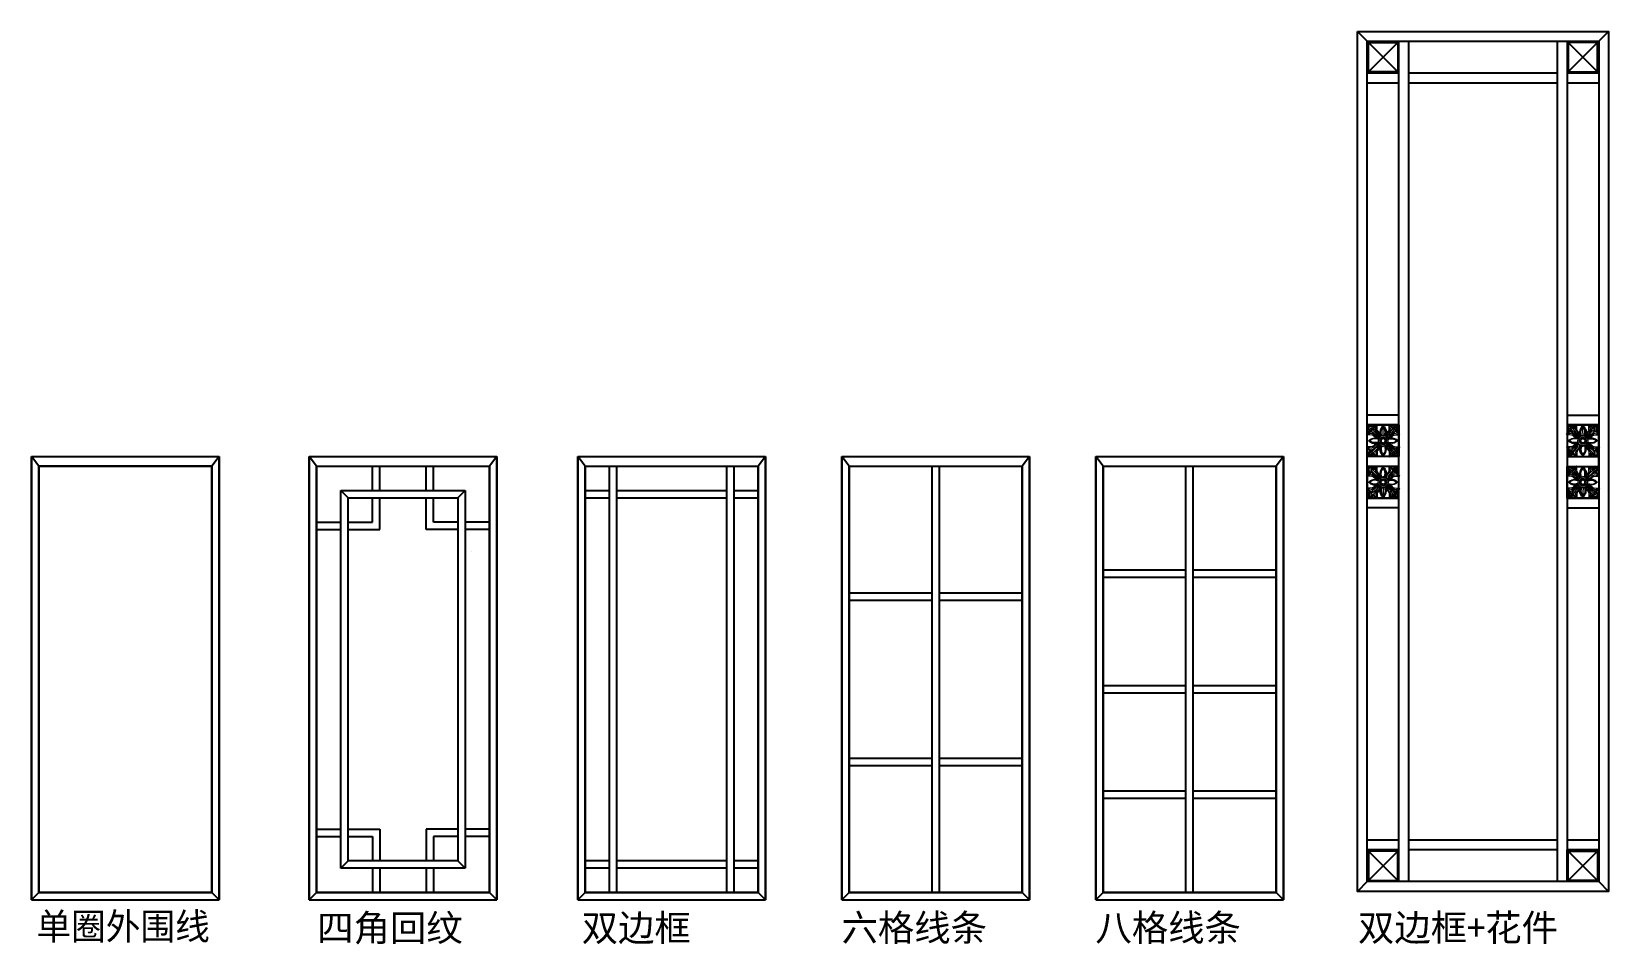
# Model space of a CAD drawing. Header units: millimetres. Extents: x 5239 to 8475, y -8923 to -7049.
import ezdxf

# ---------------------------------------------------------------- set-up
doc = ezdxf.new("R2010")
doc.units = ezdxf.units.MM
doc.header["$MEASUREMENT"] = 0
for name, color, linetype in [('A-DOOR-FRAME', 4, 'Continuous'), ('A-DOOR-PANEL', 2, 'Continuous'), ('A-DOOR-TRIM', 1, 'Continuous')]:
    doc.layers.add(name, color=color, linetype=linetype)
doc.styles.add('宋体', font='')
doc.styles.get('宋体').set_extended_font_data('SimSun')

# ---------------------------------------------------------------- blocks, each defined once
blk = doc.blocks.new('HJ01')
at = {"lineweight": 5}
for p, q in [((-14.6, 32.4), (-16.4, 30.9)), ((-12.9, 33), (-14.6, 32.4)), ((-12.6, 32.8), (-12.9, 33)), ((-12.5, 31.3), (-12.6, 32.8)), ((12.5, 31.3), (12.6, 32.8)), ((12.6, 32.8), (12.9, 33)), ((12.9, 33), (14.6, 32.4)), ((14.6, 32.4), (16.4, 30.9)), ((-34, 13.1), (-33.2, 14.5)), ((-33.2, 12.7), (-34, 13.1)), ((-33.2, 14.5), (-31, 17.2)), ((-32.2, 12.5), (-33.2, 12.7)), ((-32.2, 13.2), (-31, 15.1)), ((-30.9, 13.3), (-32.2, 13.2)), ((-27.5, 12.5), (-32.2, 12.5)), ((-31, 17.2), (-29.2, 18.7)), ((-31, 15.1), (-29.1, 16.2)), ((-28.4, 14.1), (-30.9, 13.3)), ((-30.2, 24.6), (-30, 28.7)), ((-29.4, 21.2), (-30.2, 24.6)), ((-30, 28.7), (-29.8, 29.7)), ((-29.5, 30), (-29.8, 29.7)), ((-28, 30.2), (-29.5, 30)), ((-28.4, 19.5), (-29.4, 21.2)), ((-29.2, 18.7), (-28.4, 19.5)), ((-29.1, 16.2), (-27.3, 17.4)), ((-28.9, 26.8), (-28.9, 28.9)), ((-26.9, 28.9), (-28.9, 28.9)), ((-28.5, 24.4), (-28.9, 26.8)), ((-27.9, 22.3), (-28.5, 24.4)), ((-28.5, 19.4), (-25.5, 18.7)), ((-24.5, 15.2), (-28.4, 14.1)), ((-25.5, 30.2), (-28, 30.2)), ((-26.9, 20.8), (-27.9, 22.3)), ((-22.5, 11.8), (-27.5, 12.5)), ((-27.3, 17.4), (-25.5, 18.4)), ((-24.4, 28.5), (-26.9, 28.9)), ((-25.5, 19), (-26.9, 20.8)), ((-23.4, 29.9), (-25.5, 30.2)), ((-25.5, 18.4), (-25.5, 19)), ((-23.6, 15.3), (-24.5, 15.2)), ((-22.4, 27.9), (-24.4, 28.5)), ((-22.3, 14.6), (-23.6, 15.3)), ((-20.6, 28.7), (-23.4, 29.9)), ((-20.7, 11.1), (-22.5, 11.8)), ((-20.8, 26.9), (-22.4, 27.9)), ((-19.9, 13), (-22.3, 14.6)), ((-19.1, 25.5), (-20.8, 26.9)), ((-17.6, 8.4), (-20.7, 11.1)), ((-19.4, 28.5), (-20.6, 28.7)), ((-17.1, 10.4), (-19.9, 13)), ((-18.1, 29.7), (-19.4, 28.5)), ((-19.4, 28.5), (-18.8, 25.5)), ((-18.4, 25.5), (-19.1, 25.5)), ((-17.4, 27.2), (-18.4, 25.5)), ((-16.4, 30.9), (-18.1, 29.7)), ((-15.6, 6.8), (-17.6, 8.4)), ((-16.2, 29), (-17.4, 27.2)), ((-14.9, 8.7), (-17.1, 10.4)), ((-15.2, 30.9), (-16.2, 29)), ((-13, 5.5), (-15.6, 6.8)), ((-15.3, 24.5), (-14.1, 28.3)), ((-15.3, 23.6), (-15.3, 24.5)), ((-14.7, 22.2), (-15.3, 23.6)), ((-13.3, 32.2), (-15.2, 30.9)), ((-12.9, 7.6), (-14.9, 8.7)), ((-13.1, 19.9), (-14.7, 22.2)), ((-14.1, 28.3), (-13.4, 30.9)), ((-13.4, 30.9), (-13.3, 32.2)), ((-10.4, 17), (-13.1, 19.9)), ((-10.3, 5.5), (-13, 5.5)), ((-10.9, 7.4), (-12.9, 7.6)), ((-12.5, 28.7), (-12.5, 31.3)), ((-12.4, 24.7), (-12.5, 28.7)), ((-12.1, 21.9), (-12.4, 24.7)), ((-11.6, 21), (-12.1, 21.9)), ((-10.5, 19.4), (-11.6, 21)), ((-9.5, 7.4), (-10.9, 7.4)), ((-8.7, 17.4), (-10.5, 19.4)), ((-8.7, 14.9), (-10.4, 17)), ((-8.9, 6.8), (-10.3, 5.5)), ((-8.4, 8), (-9.5, 7.4)), ((-7.9, 7.9), (-8.9, 6.8)), ((-7.6, 16.1), (-8.7, 17.4)), ((-7.6, 12.9), (-8.7, 14.9)), ((-8, 8.3), (-7.4, 9.5)), ((-7.9, 7.9), (-6.5, 9.2)), ((-7.2, 16), (-7.6, 16.1)), ((-7.4, 10.9), (-7.6, 12.9)), ((-7.4, 9.5), (-7.4, 10.9)), ((-6.5, 9.2), (-5.2, 10.7)), ((6.5, 9.2), (5.2, 10.7)), ((7.9, 7.9), (6.5, 9.2)), ((7.2, 16), (7.6, 16.1)), ((7.4, 10.9), (7.6, 12.9)), ((7.4, 9.5), (7.4, 10.9)), ((8, 8.3), (7.4, 9.5)), ((7.6, 16.1), (8.7, 17.4)), ((7.6, 12.9), (8.7, 14.9)), ((7.9, 7.9), (8.9, 6.8)), ((8.4, 8), (9.5, 7.4)), ((8.7, 17.4), (10.5, 19.4)), ((8.7, 14.9), (10.4, 17)), ((8.9, 6.8), (10.3, 5.5)), ((9.5, 7.4), (10.9, 7.4)), ((10.3, 5.5), (13, 5.5)), ((10.4, 17), (13.1, 19.9)), ((10.5, 19.4), (11.6, 21)), ((10.9, 7.4), (12.9, 7.6)), ((11.6, 21), (12.1, 21.9)), ((12.1, 21.9), (12.4, 24.7)), ((12.4, 24.7), (12.5, 28.7)), ((12.5, 28.7), (12.5, 31.3)), ((12.9, 7.6), (14.9, 8.7)), ((13, 5.5), (15.6, 6.8)), ((13.1, 19.9), (14.7, 22.2)), ((13.3, 32.2), (15.2, 30.9)), ((13.4, 30.9), (13.3, 32.2)), ((14.1, 28.3), (13.4, 30.9)), ((15.3, 24.5), (14.1, 28.3)), ((14.7, 22.2), (15.3, 23.6)), ((14.9, 8.7), (17.1, 10.4)), ((15.2, 30.9), (16.2, 29)), ((15.3, 23.6), (15.3, 24.5)), ((15.6, 6.8), (17.6, 8.4)), ((16.2, 29), (17.4, 27.2)), ((16.4, 30.9), (18.1, 29.7)), ((17.1, 10.4), (19.9, 13)), ((17.4, 27.2), (18.4, 25.5)), ((17.6, 8.4), (20.7, 11.1)), ((18.1, 29.7), (19.4, 28.5)), ((18.4, 25.5), (19.1, 25.5)), ((19.4, 28.5), (18.8, 25.5)), ((19.1, 25.5), (20.8, 26.9)), ((19.4, 28.5), (20.6, 28.7)), ((19.9, 13), (22.3, 14.6)), ((20.6, 28.7), (23.4, 29.9)), ((20.7, 11.1), (22.5, 11.8)), ((20.8, 26.9), (22.4, 27.9)), ((22.3, 14.6), (23.6, 15.3)), ((22.4, 27.9), (24.4, 28.5)), ((22.5, 11.8), (27.5, 12.5)), ((23.4, 29.9), (25.5, 30.2)), ((23.6, 15.3), (24.5, 15.2)), ((24.4, 28.5), (26.9, 28.9)), ((24.5, 15.2), (28.4, 14.1)), ((25.5, 30.2), (28, 30.2)), ((25.5, 19), (26.9, 20.8)), ((28.5, 19.4), (25.5, 18.7)), ((25.5, 18.4), (25.5, 19)), ((27.3, 17.4), (25.5, 18.4)), ((26.9, 28.9), (28.9, 28.9)), ((26.9, 20.8), (27.9, 22.3)), ((29.1, 16.2), (27.3, 17.4)), ((27.5, 12.5), (32.2, 12.5)), ((27.9, 22.3), (28.5, 24.4)), ((28, 30.2), (29.5, 30)), ((28.4, 19.5), (29.4, 21.2)), ((29.2, 18.7), (28.4, 19.5)), ((28.4, 14.1), (30.9, 13.3)), ((28.5, 24.4), (28.9, 26.8)), ((28.9, 26.8), (28.9, 28.9)), ((31, 15.1), (29.1, 16.2)), ((31, 17.2), (29.2, 18.7)), ((29.4, 21.2), (30.2, 24.6)), ((29.5, 30), (29.8, 29.7)), ((30, 28.7), (29.8, 29.7)), ((30.2, 24.6), (30, 28.7)), ((30.9, 13.3), (32.2, 13.2)), ((33.2, 14.5), (31, 17.2)), ((32.2, 13.2), (31, 15.1)), ((32.2, 12.5), (33.2, 12.7)), ((34, 13.1), (33.2, 14.5)), ((33.2, 12.7), (34, 13.1)), ((-33.2, -12.7), (-34, -13.1)), ((-34, -13.1), (-33.2, -14.5)), ((-32.2, -12.5), (-33.2, -12.7)), ((-33.2, -14.5), (-31, -17.2)), ((-27.5, -12.5), (-32.2, -12.5)), ((-32.2, -13.2), (-31, -15.1)), ((-30.9, -13.3), (-32.2, -13.2)), ((-31, -15.1), (-29.1, -16.2)), ((-31, -17.2), (-29.2, -18.7)), ((-28.4, -14.1), (-30.9, -13.3)), ((-29.4, -21.2), (-30.2, -24.6)), ((-30.2, -24.6), (-30, -28.7)), ((-30, -28.6), (-29.8, -29.6)), ((-29.5, -30), (-29.8, -29.6)), ((-28, -30.1), (-29.5, -30)), ((-28.4, -19.5), (-29.4, -21.2)), ((-29.2, -18.7), (-28.4, -19.5)), ((-29.1, -16.2), (-27.3, -17.4)), ((-28.5, -24.4), (-28.9, -26.8)), ((-28.9, -26.7), (-28.9, -28.8)), ((-26.9, -28.8), (-28.9, -28.8)), ((-28.5, -19.4), (-25.5, -18.7)), ((-27.9, -22.3), (-28.5, -24.4)), ((-24.5, -15.2), (-28.4, -14.1)), ((-25.5, -30.1), (-28, -30.1)), ((-26.9, -20.8), (-27.9, -22.3)), ((-22.5, -11.8), (-27.5, -12.5)), ((-27.3, -17.4), (-25.5, -18.4)), ((-25.5, -19), (-26.9, -20.8)), ((-24.4, -28.4), (-26.9, -28.8)), ((-25.5, -18.4), (-25.5, -19)), ((-23.4, -29.9), (-25.5, -30.1)), ((-23.6, -15.3), (-24.5, -15.2)), ((-22.4, -27.8), (-24.4, -28.4)), ((-22.3, -14.6), (-23.6, -15.3)), ((-20.6, -28.7), (-23.4, -29.9)), ((-20.7, -11.1), (-22.5, -11.8)), ((-20.8, -26.8), (-22.4, -27.8)), ((-19.9, -13), (-22.3, -14.6)), ((-19.1, -25.4), (-20.8, -26.8)), ((-17.6, -8.4), (-20.7, -11.1)), ((-19.4, -28.4), (-20.6, -28.7)), ((-17.1, -10.4), (-19.9, -13)), ((-19.4, -28.4), (-18.8, -25.4)), ((-18.1, -29.6), (-19.4, -28.4)), ((-18.4, -25.4), (-19.1, -25.4)), ((-17.4, -27.2), (-18.4, -25.4)), ((-16.4, -30.8), (-18.1, -29.6)), ((-15.6, -6.8), (-17.6, -8.4)), ((-16.2, -28.9), (-17.4, -27.2)), ((-14.9, -8.7), (-17.1, -10.4)), ((-14.6, -32.3), (-16.4, -30.8)), ((-15.2, -30.9), (-16.2, -28.9)), ((-13, -5.5), (-15.6, -6.8)), ((-14.7, -22.2), (-15.3, -23.6)), ((-15.3, -23.6), (-15.3, -24.5)), ((-15.3, -24.5), (-14.1, -28.3)), ((-13.3, -32.1), (-15.2, -30.9)), ((-12.9, -7.6), (-14.9, -8.7)), ((-13.1, -19.9), (-14.7, -22.2)), ((-12.9, -32.9), (-14.6, -32.3)), ((-14.1, -28.2), (-13.4, -30.8)), ((-13.4, -30.8), (-13.3, -32.1)), ((-10.4, -17), (-13.1, -19.9)), ((-10.3, -5.5), (-13, -5.5)), ((-10.9, -7.4), (-12.9, -7.6)), ((-12.5, -31.2), (-12.6, -32.7)), ((-12.4, -24.7), (-12.5, -28.7)), ((-12.5, -28.6), (-12.5, -31.2)), ((-12.1, -21.9), (-12.4, -24.7)), ((-11.6, -21), (-12.1, -21.9)), ((-10.5, -19.4), (-11.6, -21)), ((-9.5, -7.4), (-10.9, -7.4)), ((-8.7, -17.4), (-10.5, -19.4)), ((-8.7, -14.9), (-10.4, -17)), ((-8.9, -6.8), (-10.3, -5.5)), ((-8.4, -8), (-9.5, -7.4)), ((-7.9, -7.9), (-8.9, -6.8)), ((-7.6, -12.9), (-8.7, -14.9)), ((-7.6, -16.1), (-8.7, -17.4)), ((-8, -8.3), (-7.4, -9.5)), ((-7.9, -7.9), (-6.5, -9.2)), ((-7.4, -10.9), (-7.6, -12.9)), ((-7.2, -16), (-7.6, -16.1)), ((-7.4, -9.5), (-7.4, -10.9)), ((-6.5, -9.2), (-5.2, -10.7)), ((6.5, -9.2), (5.2, -10.7)), ((7.9, -7.9), (6.5, -9.2)), ((7.2, -16), (7.6, -16.1)), ((8, -8.3), (7.4, -9.5)), ((7.4, -9.5), (7.4, -10.9)), ((7.4, -10.9), (7.6, -12.9)), ((7.6, -12.9), (8.7, -14.9)), ((7.6, -16.1), (8.7, -17.4)), ((7.9, -7.9), (8.9, -6.8)), ((8.4, -8), (9.5, -7.4)), ((8.7, -14.9), (10.4, -17)), ((8.7, -17.4), (10.5, -19.4)), ((8.9, -6.8), (10.3, -5.5)), ((9.5, -7.4), (10.9, -7.4)), ((10.3, -5.5), (13, -5.5)), ((10.4, -17), (13.1, -19.9)), ((10.5, -19.4), (11.6, -21)), ((10.9, -7.4), (12.9, -7.6)), ((11.6, -21), (12.1, -21.9)), ((12.1, -21.9), (12.4, -24.7)), ((12.4, -24.7), (12.5, -28.7)), ((12.5, -28.7), (12.5, -31.3)), ((12.5, -31.3), (12.6, -32.7)), ((12.9, -7.6), (14.9, -8.7)), ((13, -5.5), (15.6, -6.8)), ((13.1, -19.9), (14.7, -22.2)), ((13.4, -30.8), (13.3, -32.2)), ((13.3, -32.2), (15.2, -30.9)), ((14.2, -28.3), (13.4, -30.8)), ((15.3, -24.5), (14.1, -28.3)), ((14.6, -32.4), (16.4, -30.9)), ((14.7, -22.2), (15.3, -23.6)), ((14.9, -8.7), (17.1, -10.4)), ((15.2, -30.9), (16.2, -29)), ((15.3, -23.6), (15.3, -24.5)), ((15.6, -6.8), (17.6, -8.4)), ((16.2, -29), (17.5, -27.2)), ((16.4, -30.9), (18.2, -29.7)), ((17.1, -10.4), (19.9, -13)), ((17.5, -27.2), (18.4, -25.4)), ((17.6, -8.4), (20.7, -11.1)), ((18.2, -29.7), (19.4, -28.5)), ((18.4, -25.4), (19.1, -25.4)), ((19.4, -28.5), (18.8, -25.4)), ((19.1, -25.4), (20.8, -26.9)), ((19.4, -28.5), (20.6, -28.7)), ((19.9, -13), (22.3, -14.6)), ((20.6, -28.7), (23.4, -29.9)), ((20.7, -11.1), (22.5, -11.8)), ((20.8, -26.9), (22.4, -27.9)), ((22.3, -14.6), (23.6, -15.3)), ((22.4, -27.9), (24.4, -28.4)), ((22.5, -11.8), (27.5, -12.5)), ((23.4, -29.9), (25.5, -30.2)), ((23.6, -15.3), (24.5, -15.2)), ((24.4, -28.4), (26.9, -28.9)), ((24.5, -15.2), (28.4, -14.1)), ((27.3, -17.4), (25.5, -18.4)), ((25.5, -18.4), (25.5, -19)), ((28.5, -19.4), (25.5, -18.7)), ((25.5, -19), (26.9, -20.8)), ((25.5, -30.2), (28, -30.2)), ((26.9, -20.8), (27.9, -22.3)), ((26.9, -28.9), (28.9, -28.8)), ((29.1, -16.2), (27.3, -17.4)), ((27.5, -12.5), (32.2, -12.5)), ((27.9, -22.3), (28.5, -24.4)), ((28, -30.2), (29.5, -30)), ((28.4, -14.1), (30.9, -13.3)), ((29.2, -18.7), (28.4, -19.5)), ((28.4, -19.5), (29.4, -21.2)), ((28.5, -24.4), (28.9, -26.8)), ((28.9, -26.8), (28.9, -28.8)), ((31, -15.1), (29.1, -16.2)), ((31, -17.2), (29.2, -18.7)), ((29.4, -21.2), (30.2, -24.6)), ((29.5, -30), (29.8, -29.7)), ((30.1, -28.7), (29.8, -29.7)), ((30.2, -24.6), (30, -28.7)), ((30.9, -13.3), (32.2, -13.2)), ((32.2, -13.2), (31, -15.1)), ((33.2, -14.5), (31, -17.2)), ((32.2, -12.5), (33.2, -12.7)), ((33.2, -12.7), (34, -13.1)), ((34, -13.1), (33.2, -14.5)), ((-12.6, -32.7), (-12.9, -32.9)), ((12.6, -32.7), (12.9, -33)), ((12.9, -33), (14.6, -32.4))]:
    blk.add_line(p, q, dxfattribs=at)
for points in [[(-30, -0.1), (-28.9, 0.9), (-26.1, 3.1), (-23.7, 4.2), (-22.5, 4.7), (-20.2, 5.2), (-18.2, 5.4), (-14.5, 5.2), (-11.9, 4.5), (-10.8, 4), (-10.5, 3.2), (-11.4, 3.3), (-13.8, 3.7), (-15.1, 3.8), (-17.6, 3.9), (-21.2, 3.6), (-23.8, 2.4), (-25.5, 1.3), (-26.7, 0.5), (-27.1, -0.1)], [(-30, 0.1), (-28.9, -0.9), (-26.1, -3.1), (-23.7, -4.2), (-22.5, -4.7), (-20.2, -5.2), (-18.2, -5.4), (-14.5, -5.2), (-11.9, -4.5), (-10.8, -4), (-10.5, -3.2), (-11.4, -3.3), (-13.8, -3.7), (-15.1, -3.8), (-17.6, -3.9), (-21.2, -3.6), (-23.8, -2.4), (-25.5, -1.3), (-26.7, -0.5), (-27.1, 0.1)], [(-26.4, 26), (-25.2, 20.8), (-22.1, 17), (-17.7, 13.5), (-14, 10.2), (-11.1, 8.8), (-9.9, 9.3), (-9.8, 10.7), (-12.1, 14.4), (-15.8, 18.8), (-18.5, 22.9), (-22.4, 25.6), (-25.7, 26.4), (-26.4, 26)], [(-12.1, 11), (-19.7, 18.8), (-24.6, 24.8)], [(0, 30.5), (-1, 30.2), (-2.7, 28.5), (-4.2, 26.5), (-5.6, 24.1), (-6.4, 21.6), (-7, 18.8), (-7.1, 16.8), (-7.2, 16), (-6.2, 13.7), (-5.3, 11.2), (-5, 10.3)], [(0, 30), (-1, 28.9), (-3.2, 26.1), (-4.2, 23.7), (-4.8, 22.5), (-5.2, 20.2), (-5.4, 18.2), (-5.2, 14.5), (-4.5, 11.9), (-4, 10.8), (-3.2, 10.5), (-3.4, 11.4), (-3.7, 13.8), (-3.8, 15.1), (-4, 17.6), (-3.7, 21.2), (-2.5, 23.8), (-1.4, 25.4), (-0.6, 26.6), (0, 27.1)], [(-2.8, 10.6), (0, 11.7)], [(0.2, 12.5), (0, 20), (-0.2, 26.1)], [(0, 30.5), (1, 30.2), (2.7, 28.5), (4.2, 26.5), (5.6, 24.1), (6.4, 21.6), (7, 18.8), (7.1, 16.8), (7.2, 16), (6.2, 13.7), (5.3, 11.2), (5, 10.3)], [(0, 30), (1, 28.9), (3.2, 26.1), (4.2, 23.7), (4.8, 22.5), (5.2, 20.2), (5.4, 18.2), (5.2, 14.5), (4.5, 11.9), (4, 10.8), (3.2, 10.5), (3.4, 11.4), (3.7, 13.8), (3.8, 15.1), (4, 17.6), (3.7, 21.2), (2.5, 23.8), (1.4, 25.4), (0.6, 26.6), (0, 27.1)], [(2.8, 10.6), (0, 11.7)], [(9.4, 9.5), (10.4, 8.8), (14.4, 10.9), (19.8, 15.9), (22.3, 17.8), (24.2, 20.9), (25.3, 24.5), (25.4, 26), (23.6, 25.9), (20, 24.3), (17.8, 22.8), (15.4, 19.5), (12.2, 15.1), (9.9, 12.6), (9.5, 10.8), (9.4, 9.5)], [(10.5, 10.9), (20.2, 20.8), (23.8, 23.5)], [(30, -0.1), (28.9, 0.9), (26.1, 3.1), (23.7, 4.2), (22.5, 4.7), (20.2, 5.2), (18.2, 5.4), (14.5, 5.2), (11.9, 4.5), (10.8, 4), (10.5, 3.2), (11.4, 3.3), (13.8, 3.7), (15.1, 3.8), (17.6, 3.9), (21.2, 3.6), (23.8, 2.4), (25.5, 1.3), (26.7, 0.5), (27.1, -0.1)], [(30, 0.1), (28.9, -0.9), (26.1, -3.1), (23.7, -4.2), (22.5, -4.7), (20.2, -5.2), (18.2, -5.4), (14.5, -5.2), (11.9, -4.5), (10.8, -4), (10.5, -3.2), (11.4, -3.3), (13.8, -3.7), (15.1, -3.8), (17.6, -3.9), (21.2, -3.6), (23.8, -2.4), (25.5, -1.3), (26.7, -0.5), (27.1, 0.1)], [(-10.3, -10), (-12.3, -10.4), (-17.4, -14.1), (-22.1, -17.5), (-24.2, -20.1), (-26.1, -23.5), (-26.5, -25.9), (-26.3, -26.5), (-23.5, -25.5), (-19.4, -23.3), (-16.6, -20.1), (-13.9, -16.6), (-11.1, -13.3), (-10.4, -11.7), (-10.2, -10.8), (-10.3, -10)], [(-11.9, -11.4), (-18.4, -18.6), (-24.8, -24.7)], [(0, -30.5), (-1, -30.2), (-2.7, -28.5), (-4.2, -26.5), (-5.6, -24.1), (-6.4, -21.6), (-7, -18.8), (-7.1, -16.8), (-7.2, -16), (-6.2, -13.7), (-5.3, -11.2), (-5, -10.3)], [(0, -30), (-1, -28.9), (-3.2, -26.1), (-4.2, -23.7), (-4.8, -22.5), (-5.2, -20.2), (-5.4, -18.2), (-5.2, -14.5), (-4.5, -11.9), (-4, -10.8), (-3.2, -10.5), (-3.4, -11.4), (-3.7, -13.8), (-3.8, -15.1), (-4, -17.6), (-3.7, -21.2), (-2.5, -23.8), (-1.4, -25.4), (-0.6, -26.6), (0, -27.1)], [(-2.8, -10.6), (0, -11.7)], [(0, -30.5), (1, -30.2), (2.7, -28.5), (4.2, -26.5), (5.6, -24.1), (6.4, -21.6), (7, -18.8), (7.1, -16.8), (7.2, -16), (6.2, -13.7), (5.3, -11.2), (5, -10.3)], [(0, -30), (1, -28.9), (3.2, -26.1), (4.2, -23.7), (4.8, -22.5), (5.2, -20.2), (5.4, -18.2), (5.2, -14.5), (4.5, -11.9), (4, -10.8), (3.2, -10.5), (3.4, -11.4), (3.7, -13.8), (3.8, -15.1), (4, -17.6), (3.7, -21.2), (2.5, -23.8), (1.4, -25.4), (0.6, -26.6), (0, -27.1)], [(2.8, -10.6), (0, -11.7)], [(9.3, -10.5), (10.5, -13.7), (13.6, -17.6), (18.2, -22.7), (20.7, -24.7), (23.9, -26.1), (25.4, -26.3), (25, -23.6), (23.1, -19.9), (21.8, -18.1), (18.2, -15.2), (15.7, -13), (13.1, -10.7), (11.8, -9.9), (10, -9.6), (9.3, -10.5)], [(10.8, -10.8), (18.7, -17.6), (22.5, -21.7), (23.6, -24)]]:
    blk.add_lwpolyline(points, dxfattribs=at)
for radius in [10.4, 7.44, 5.84, 4.05]:
    blk.add_circle((0, 0), radius, dxfattribs=at)

msp = doc.modelspace()

# ---------------------------------------------------------------- linework, layer by layer
at = {"ltscale": 2.5}
for p, q in [((7960.4, -7049), (8475.4, -7049)), ((7980.4, -7069), (7960.4, -7049)), ((8455.4, -7069), (8475.4, -7049)), ((8045.4, -8794), (8045.4, -7069)), ((8065.4, -8794), (8065.4, -7069)), ((8370.4, -7069), (8370.4, -8794)), ((8390.4, -7069), (8390.4, -8794)), ((7980.4, -7134), (8045.4, -7134)), ((8065.4, -7134), (8370.4, -7134)), ((8390.4, -7134), (8455.4, -7134)), ((7980.4, -7154), (8045.4, -7154)), ((8065.4, -7154), (8370.4, -7154)), ((8390.4, -7154), (8455.4, -7154)), ((8045.4, -7836.5), (7980.4, -7836.5)), ((8045.4, -7856.5), (7980.4, -7856.5)), ((8390.4, -7836.5), (8455.4, -7836.5)), ((8390.4, -7856.5), (8455.4, -7856.5)), ((8045.4, -7921.5), (7980.4, -7921.5)), ((8045.4, -7921.5), (7980.4, -7921.5)), ((8390.4, -7921.5), (8455.4, -7921.5)), ((8390.4, -7921.5), (8455.4, -7921.5)), ((6425, -8816.3), (6425, -7941.3)), ((6440, -8816.3), (6440, -7941.3)), ((6665, -7941.3), (6665, -8816.3)), ((6680, -7941.3), (6680, -8816.3)), ((7087.1, -8816.3), (7087.1, -7941.3)), ((7102.1, -8816.3), (7102.1, -7941.3)), ((7608.2, -8816.3), (7608.2, -7941.3)), ((7623.2, -8816.3), (7623.2, -7941.3)), ((8045.4, -7941.5), (7980.4, -7941.5)), ((8045.4, -7941.5), (7980.4, -7941.5)), ((8390.4, -7941.5), (8455.4, -7941.5)), ((8390.4, -7941.5), (8455.4, -7941.5)), ((6375, -7991.3), (6425, -7991.3)), ((6440, -7991.3), (6665, -7991.3)), ((6680, -7991.3), (6730, -7991.3)), ((6375, -8006.3), (6425, -8006.3)), ((6440, -8006.3), (6665, -8006.3)), ((6680, -8006.3), (6730, -8006.3)), ((8045.4, -8006.5), (7980.4, -8006.5)), ((8045.4, -8026.5), (7980.4, -8026.5)), ((8390.4, -8006.5), (8455.4, -8006.5)), ((8390.4, -8026.5), (8455.4, -8026.5)), ((7438.2, -8153.7), (7608.2, -8153.7)), ((7623.2, -8153.7), (7793.2, -8153.7)), ((7438.2, -8168.7), (7608.2, -8168.7)), ((7623.2, -8168.7), (7793.2, -8168.7)), ((6917.1, -8201.3), (7087.1, -8201.3)), ((6917.1, -8216.3), (7087.1, -8216.3)), ((7102.1, -8201.3), (7272.1, -8201.3)), ((7102.1, -8216.3), (7272.1, -8216.3)), ((7608.2, -8391.9), (7438.2, -8391.9)), ((7608.2, -8406.9), (7438.2, -8406.9)), ((7793.2, -8391.9), (7623.2, -8391.9)), ((7793.2, -8406.9), (7623.2, -8406.9)), ((7087.1, -8541.3), (6917.1, -8541.3)), ((7272.1, -8541.3), (7102.1, -8541.3)), ((7087.1, -8556.3), (6917.1, -8556.3)), ((7272.1, -8556.3), (7102.1, -8556.3)), ((7608.2, -8608.4), (7438.2, -8608.4)), ((7793.2, -8608.4), (7623.2, -8608.4)), ((7608.2, -8623.4), (7438.2, -8623.4)), ((7793.2, -8623.4), (7623.2, -8623.4)), ((8045.4, -8709), (7980.4, -8709)), ((8045.4, -8729), (7980.4, -8729)), ((8370.4, -8709), (8065.4, -8709)), ((8370.4, -8729), (8065.4, -8729)), ((8455.4, -8709), (8390.4, -8709)), ((8455.4, -8729), (8390.4, -8729)), ((6425, -8751.3), (6375, -8751.3)), ((6425, -8766.3), (6375, -8766.3)), ((6665, -8751.3), (6440, -8751.3)), ((6665, -8766.3), (6440, -8766.3)), ((6730, -8751.3), (6680, -8751.3)), ((6730, -8766.3), (6680, -8766.3)), ((7980.4, -8794), (7960.4, -8814)), ((8455.4, -8794), (8475.4, -8814)), ((8475.4, -8814), (7960.4, -8814))]:
    msp.add_line(p, q, dxfattribs=at)
for p, q in [((7980.4, -7941.5), (7980.4, -7921.5)), ((8455.4, -7941.5), (8455.4, -7921.5)), ((8045.4, -7941.5), (7980.4, -7941.5)), ((8390.4, -7941.5), (8455.4, -7941.5)), ((5423.9, -8816.3), (5438.9, -8816.3)), ((7087.1, -8816.3), (7102.1, -8816.3)), ((7608.2, -8816.3), (7623.2, -8816.3))]:
    msp.add_line(p, q)
for points in [[(7960.4, -7049), (8475.4, -7049), (8475.4, -8814), (7960.4, -8814)], [(7980.4, -7069), (8455.4, -7069), (8455.4, -8794), (7980.4, -8794)], [(8045.4, -7921.5), (7980.4, -7921.5), (7980.4, -7856.5), (8045.4, -7856.5)], [(8390.4, -7921.5), (8455.4, -7921.5), (8455.4, -7856.5), (8390.4, -7856.5)], [(8045.4, -7941.5), (7980.4, -7941.5), (7980.4, -8006.5), (8045.4, -8006.5)], [(8390.4, -7941.5), (8455.4, -7941.5), (8455.4, -8006.5), (8390.4, -8006.5)], [(8390.4, -8729), (8455.4, -8729), (8455.4, -8794), (8390.4, -8794)]]:
    msp.add_lwpolyline(points, close=True, dxfattribs=at)
for points in [[(8042.9, -7071.5), (8042.9, -7131.5), (7982.9, -7131.5), (7982.9, -7071.5), (8042.9, -7071.5), (7982.9, -7131.5), (7982.9, -7071.5), (8042.9, -7131.5)], [(8392.9, -7071.5), (8392.9, -7131.5), (8452.9, -7131.5), (8452.9, -7071.5), (8392.9, -7071.5), (8452.9, -7131.5), (8452.9, -7071.5), (8392.9, -7131.5)], [(8042.9, -8791.5), (8042.9, -8731.5), (7982.9, -8731.5), (7982.9, -8791.5), (8042.9, -8791.5), (7982.9, -8731.5), (7982.9, -8791.5), (8042.9, -8731.5)], [(8392.9, -8791.5), (8392.9, -8731.5), (8452.9, -8731.5), (8452.9, -8791.5), (8392.9, -8791.5), (8452.9, -8731.5), (8452.9, -8791.5), (8392.9, -8731.5)]]:
    msp.add_lwpolyline(points, dxfattribs=at)
msp.add_lwpolyline([(5253.9, -8816.3), (5608.9, -8816.3), (5608.9, -7941.3), (5253.9, -7941.3)], close=True)
at = {"layer": 'A-DOOR-FRAME', "color": 0, "ltscale": 2}
for p, q in [((5238.9, -8831.3), (5238.9, -7921.3)), ((5238.9, -7921.3), (5623.9, -7921.3)), ((5623.9, -7921.3), (5623.9, -8831.3)), ((5808.9, -8831.3), (5808.9, -7921.3)), ((5808.9, -7921.3), (6193.9, -7921.3)), ((6193.9, -7921.3), (6193.9, -8831.3)), ((6360, -8831.3), (6360, -7921.3)), ((6360, -7921.3), (6745, -7921.3)), ((6745, -7921.3), (6745, -8831.3)), ((6902.1, -8831.3), (6902.1, -7921.3)), ((6902.1, -7921.3), (7287.1, -7921.3)), ((7287.1, -7921.3), (7287.1, -8831.3)), ((7423.2, -8831.3), (7423.2, -7921.3)), ((7423.2, -7921.3), (7808.2, -7921.3)), ((7808.2, -7921.3), (7808.2, -8831.3)), ((5253.9, -8816.3), (5253.9, -7941.3)), ((5253.9, -7941.3), (5608.9, -7941.3)), ((5608.9, -7941.3), (5608.9, -8816.3)), ((5823.9, -8816.3), (5823.9, -7941.3)), ((5823.9, -7941.3), (6178.9, -7941.3)), ((6178.9, -7941.3), (6178.9, -8816.3)), ((6375, -8816.3), (6375, -7941.3)), ((6375, -7941.3), (6730, -7941.3)), ((6730, -7941.3), (6730, -8816.3)), ((6917.1, -8816.3), (6917.1, -7941.3)), ((6917.1, -7941.3), (7272.1, -7941.3)), ((7272.1, -7941.3), (7272.1, -8816.3)), ((7438.2, -8816.3), (7438.2, -7941.3)), ((7438.2, -7941.3), (7793.2, -7941.3)), ((7793.2, -7941.3), (7793.2, -8816.3)), ((5873.9, -8766.3), (5873.9, -7991.3)), ((5873.9, -7991.3), (6128.9, -7991.3)), ((5888.9, -8006.3), (5873.9, -7991.3)), ((6113.9, -8006.3), (6128.9, -7991.3)), ((6128.9, -7991.3), (6128.9, -8766.3)), ((5888.9, -8751.3), (5888.9, -8006.3)), ((5888.9, -8006.3), (6113.9, -8006.3)), ((6113.9, -8006.3), (6113.9, -8751.3)), ((5888.9, -8751.3), (5873.9, -8766.3)), ((6128.9, -8766.3), (5873.9, -8766.3)), ((6113.9, -8751.3), (5888.9, -8751.3)), ((6113.9, -8751.3), (6128.9, -8766.3)), ((5253.9, -8816.3), (5238.9, -8831.3)), ((5608.9, -8816.3), (5253.9, -8816.3)), ((5608.9, -8816.3), (5623.9, -8831.3)), ((5823.9, -8816.3), (5808.9, -8831.3)), ((6178.9, -8816.3), (5823.9, -8816.3)), ((6178.9, -8816.3), (6193.9, -8831.3)), ((6375, -8816.3), (6360, -8831.3)), ((6730, -8816.3), (6375, -8816.3)), ((6730, -8816.3), (6745, -8831.3)), ((6917.1, -8816.3), (6902.1, -8831.3)), ((7272.1, -8816.3), (6917.1, -8816.3)), ((7272.1, -8816.3), (7287.1, -8831.3)), ((7438.2, -8816.3), (7423.2, -8831.3)), ((7793.2, -8816.3), (7438.2, -8816.3)), ((7793.2, -8816.3), (7808.2, -8831.3))]:
    msp.add_line(p, q, dxfattribs=at)
at = {"layer": 'A-DOOR-FRAME', "color": 0}
for p, q in [((5238.9, -7921.3), (5238.9, -8831.3)), ((5623.9, -8831.3), (5623.9, -7921.3)), ((5808.9, -7921.3), (5808.9, -8831.3)), ((6193.9, -8831.3), (6193.9, -7921.3)), ((6360, -7921.3), (6360, -8831.3)), ((6745, -8831.3), (6745, -7921.3)), ((6902.1, -7921.3), (6902.1, -8831.3)), ((7287.1, -8831.3), (7287.1, -7921.3)), ((7423.2, -7921.3), (7423.2, -8831.3)), ((7808.2, -8831.3), (7808.2, -7921.3)), ((5253.9, -7941.3), (5253.9, -8816.3)), ((5608.9, -8816.3), (5608.9, -7941.3)), ((5823.9, -7941.3), (5823.9, -8816.3)), ((6178.9, -8816.3), (6178.9, -7941.3)), ((6375, -7941.3), (6375, -8816.3)), ((6730, -8816.3), (6730, -7941.3)), ((6917.1, -7941.3), (6917.1, -8816.3)), ((7272.1, -8816.3), (7272.1, -7941.3)), ((7438.2, -7941.3), (7438.2, -8816.3)), ((7793.2, -8816.3), (7793.2, -7941.3)), ((5238.9, -8831.3), (5623.9, -8831.3)), ((5253.9, -8816.3), (5608.9, -8816.3)), ((5808.9, -8831.3), (6193.9, -8831.3)), ((5823.9, -8816.3), (6178.9, -8816.3)), ((6360, -8831.3), (6745, -8831.3)), ((6375, -8816.3), (6730, -8816.3)), ((6902.1, -8831.3), (7287.1, -8831.3)), ((6917.1, -8816.3), (7272.1, -8816.3)), ((7423.2, -8831.3), (7808.2, -8831.3)), ((7438.2, -8816.3), (7793.2, -8816.3))]:
    msp.add_line(p, q, dxfattribs=at)
at = {"layer": 'A-DOOR-FRAME', "color": 0, "linetype": 'Continuous', "ltscale": 2.5}
msp.add_line((6141.8, -8116.6), (6141.8, -8116.6), dxfattribs=at)
at = {"layer": 'A-DOOR-PANEL', "color": 0, "ltscale": 2}
for p, q in [((5938.9, -7991.3), (5938.9, -7941.3)), ((5953.9, -7991.3), (5953.9, -7941.3)), ((6048.9, -7991.3), (6048.9, -7941.3)), ((6063.9, -7991.3), (6063.9, -7941.3)), ((5938.9, -8056.3), (5938.9, -8006.3)), ((5953.9, -8071.3), (5953.9, -8006.3)), ((6048.9, -8071.3), (6048.9, -8006.3)), ((6063.9, -8056.3), (6063.9, -8006.3)), ((5823.9, -8056.3), (5873.9, -8056.3)), ((5888.9, -8056.3), (5938.9, -8056.3)), ((6113.9, -8056.3), (6063.9, -8056.3)), ((6178.9, -8056.3), (6128.9, -8056.3)), ((5823.9, -8071.3), (5873.9, -8071.3)), ((5888.9, -8071.3), (5953.9, -8071.3)), ((6113.9, -8071.3), (6048.9, -8071.3)), ((6178.9, -8071.3), (6128.9, -8071.3)), ((5823.9, -8686.3), (5873.9, -8686.3)), ((5823.9, -8701.3), (5873.9, -8701.3)), ((5888.9, -8686.3), (5953.9, -8686.3)), ((5888.9, -8701.3), (5938.9, -8701.3)), ((5938.9, -8701.3), (5938.9, -8751.3)), ((5953.9, -8686.3), (5953.9, -8751.3)), ((6113.9, -8686.3), (6048.9, -8686.3)), ((6048.9, -8686.3), (6048.9, -8751.3)), ((6113.9, -8701.3), (6063.9, -8701.3)), ((6063.9, -8701.3), (6063.9, -8751.3)), ((6178.9, -8686.3), (6128.9, -8686.3)), ((6178.9, -8701.3), (6128.9, -8701.3)), ((5938.9, -8766.3), (5938.9, -8816.3)), ((5953.9, -8766.3), (5953.9, -8816.3)), ((6048.9, -8766.3), (6048.9, -8816.3)), ((6063.9, -8766.3), (6063.9, -8816.3))]:
    msp.add_line(p, q, dxfattribs=at)
at = {"layer": 'A-DOOR-TRIM', "color": 0, "ltscale": 2}
for p, q in [((5253.9, -7941.3), (5238.9, -7921.3)), ((5623.9, -7921.3), (5608.9, -7941.3)), ((5823.9, -7941.3), (5808.9, -7921.3)), ((6193.9, -7921.3), (6178.9, -7941.3)), ((6375, -7941.3), (6360, -7921.3)), ((6745, -7921.3), (6730, -7941.3)), ((6917.1, -7941.3), (6902.1, -7921.3)), ((7287.1, -7921.3), (7272.1, -7941.3)), ((7438.2, -7941.3), (7423.2, -7921.3)), ((7808.2, -7921.3), (7793.2, -7941.3))]:
    msp.add_line(p, q, dxfattribs=at)

# ---------------------------------------------------------------- block references
at = {"xscale": -1}
msp.add_blockref('HJ01', (8012.9, -7889), dxfattribs=at)
msp.add_blockref('HJ01', (8422.9, -7889))
at = {"rotation": 180}
msp.add_blockref('HJ01', (8012.9, -7974), dxfattribs=at)
at = {"xscale": -1, "rotation": 180}
msp.add_blockref('HJ01', (8422.9, -7974), dxfattribs=at)

# ---------------------------------------------------------------- texts
at = {"attachment_point": 1}
for s, insert, char_height, width in [('单圈外围线', (5248.9, -8858.4), 54.75, 401.424), ('{\\fSimSun|b0|i0|c134|p2;六格线条}', (6901.2, -8861.1), 54.747, 650.307), ('{\\fSimSun|b0|i0|c134|p2;八格线条}', (7422.4, -8861.1), 54.747, 650.307), ('{\\fSimSun|b0|i0|c134|p2;双边框+花件}', (7961.3, -8861.1), 54.747, 650.307)]:
    msp.add_mtext(s, dxfattribs=dict(at, insert=insert, char_height=char_height, width=width))
at = {"char_height": 54.75, "width": 398.996, "attachment_point": 1, "style": '宋体'}
for s, insert in [('四角回纹', (5825.1, -8861.6)), ('双边框', (6368, -8861.6))]:
    msp.add_mtext(s, dxfattribs=dict(at, insert=insert))

doc.saveas('drawing.dxf')
